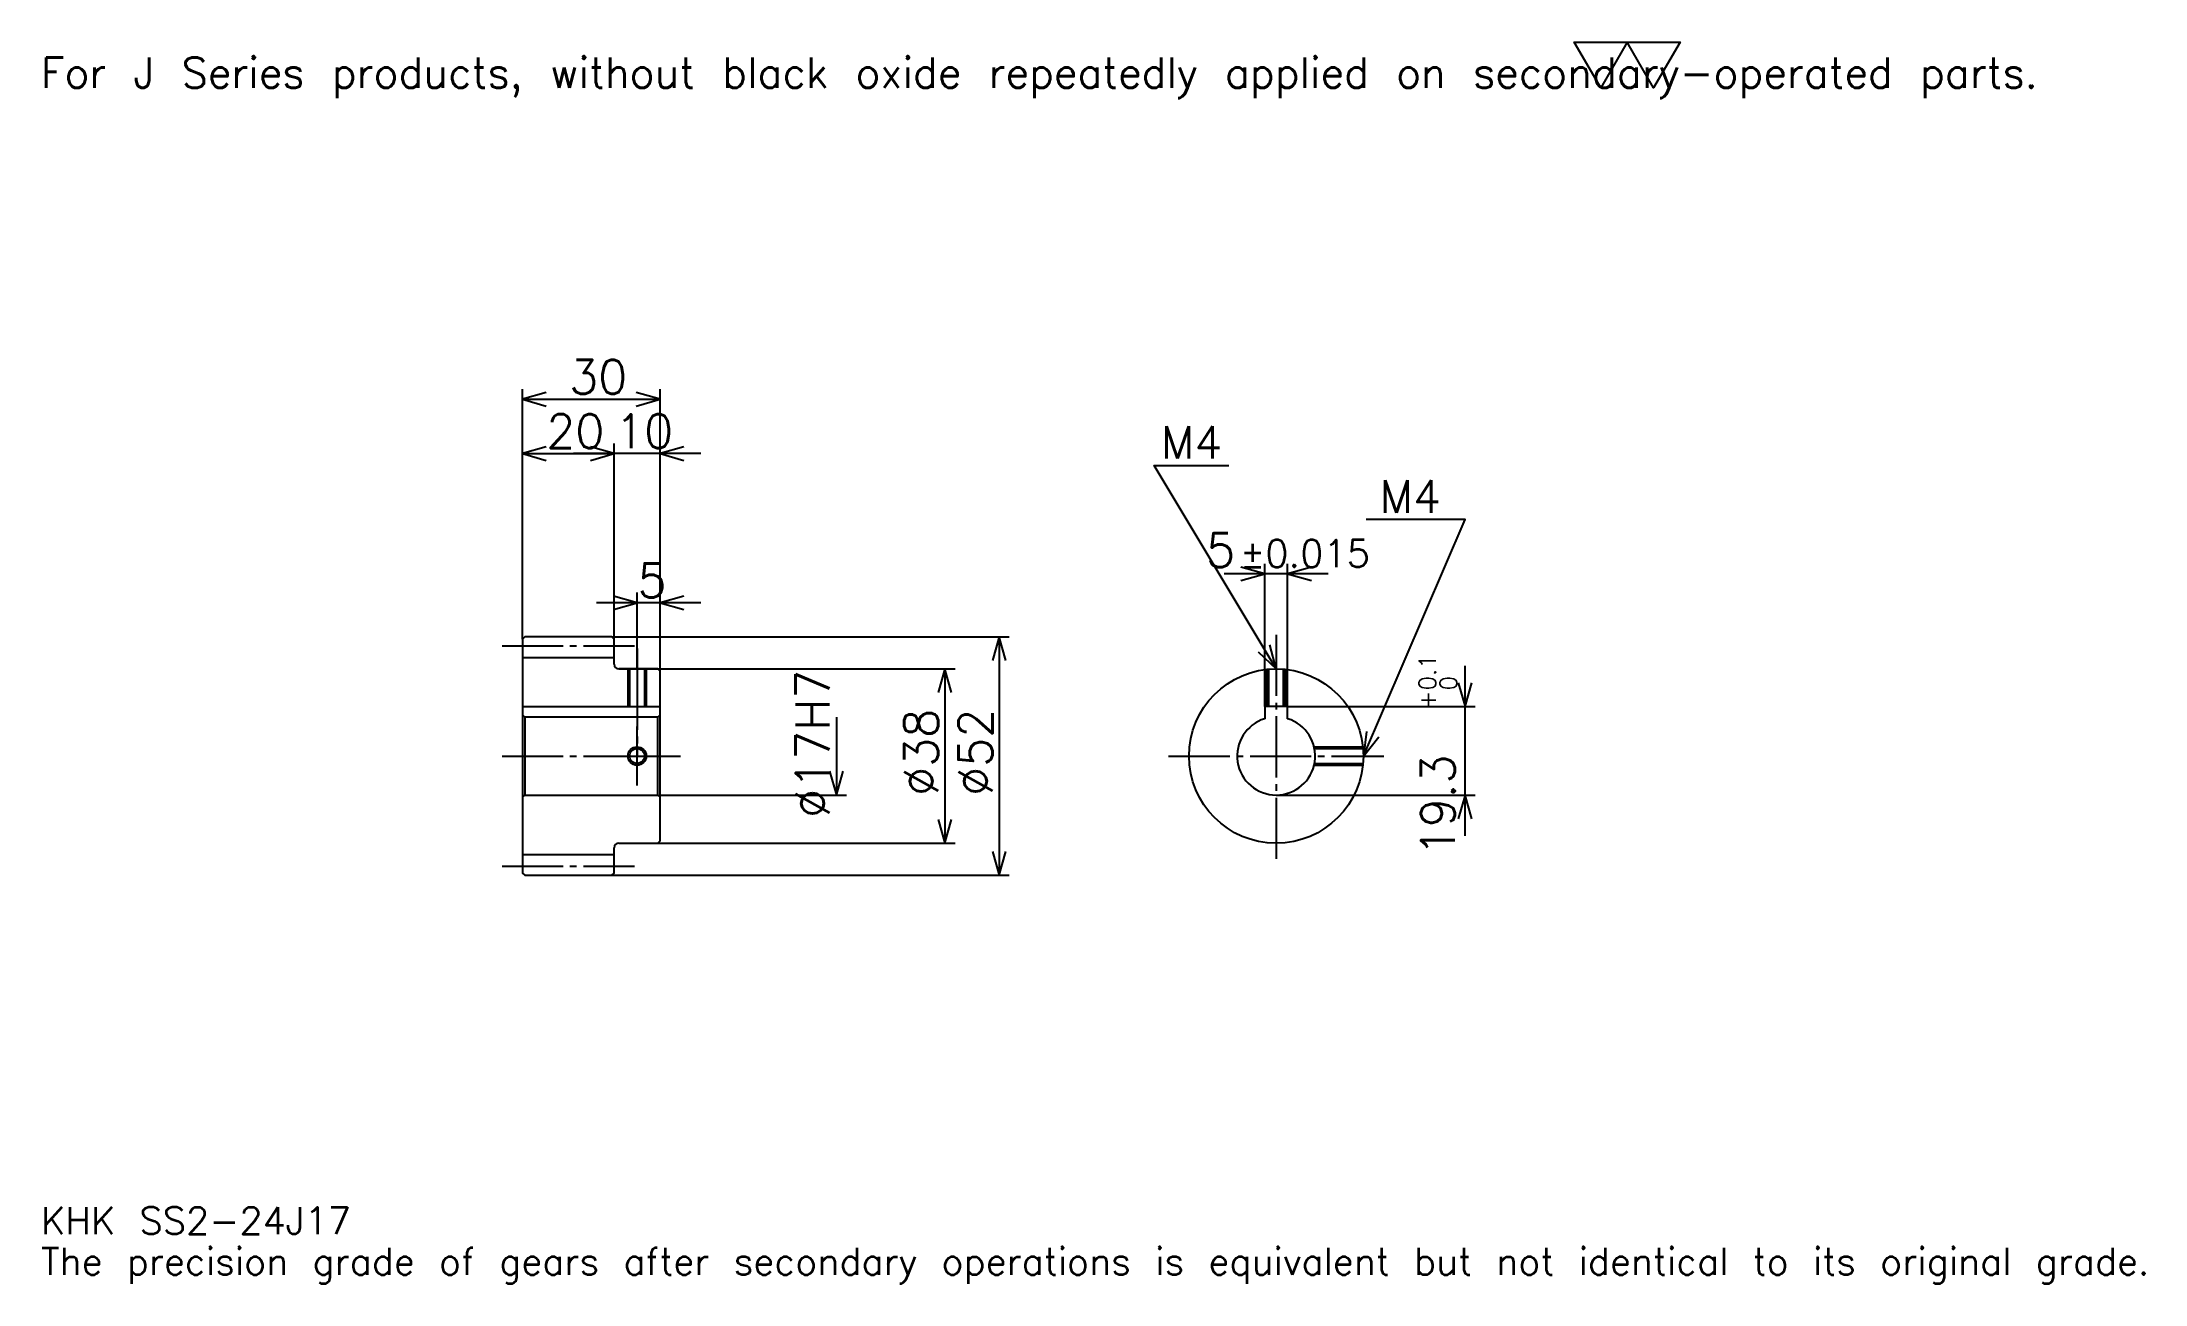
# Model space of a CAD drawing. Extents: x 15 to 473, y 5 to 276.
import ezdxf

# ---------------------------------------------------------------- set-up
doc = ezdxf.new("R2010")
doc.units = 0
doc.linetypes.add('DASHDOT', pattern=[17.739131, 13.304348, -1.478261, 1.478261, -1.478261])
doc.layers.get('0').update_dxf_attribs({"linetype": 'CONTINUOUS'})
doc.layers.add('DASHDOT', color=6, linetype='DASHDOT')
doc.styles.add('KANJI', font='TXT', dxfattribs={"bigfont": 'BIGFONT'})

msp = doc.modelspace()

# ---------------------------------------------------------------- linework, layer by layer
at = {"color": 5}
for p, q in [((119.739136, 146.478256), (119.739136, 200.434784)), ((119.739136, 198.217392), (149.739136, 198.217392)), ((149.739136, 146.478256), (149.739136, 200.434784)), ((139.739136, 146.478256), (139.739136, 188.608688)), ((119.739136, 186.391296), (139.739136, 186.391296)), ((158.608704, 186.391296), (130.869568, 186.391296)), ((281.543488, 131.278259), (281.543488, 162.391296)), ((286.543488, 131.278259), (286.543488, 162.391296)), ((144.739136, 146.478256), (144.739136, 156.086945)), ((295.413055, 160.173904), (272.67392, 160.173904)), ((158.608704, 153.869568), (135.869568, 153.869568)), ((119.739136, 145.978256), (119.739136, 146.478256)), ((139.239136, 146.478256), (149.739136, 146.478256)), ((139.739136, 145.978256), (139.739136, 146.478256)), ((144.739136, 139.478256), (144.739136, 146.478256)), ((144.739136, 139.478256), (144.739136, 146.478256)), ((149.739136, 146.478256), (225.869568, 146.478256)), ((149.739136, 138.978256), (149.739136, 146.478256)), ((223.652176, 146.478256), (223.652176, 94.478256)), ((140.739136, 139.478256), (149.739136, 139.478256)), ((149.739136, 139.478256), (214.043488, 139.478256)), ((211.826096, 139.478256), (211.826096, 101.478256)), ((325.217407, 103.108688), (325.217407, 140.147827)), ((188.17392, 128.978256), (188.17392, 111.978256)), ((286.543488, 131.278259), (327.434814, 131.278259)), ((149.739136, 111.978256), (190.391312, 111.978256)), ((284.043488, 111.978256), (327.434814, 111.978256)), ((140.739136, 101.478256), (149.739136, 101.478256)), ((149.739136, 101.478256), (214.043488, 101.478256)), ((139.239136, 94.478256), (149.739136, 94.478256)), ((149.739136, 94.478256), (225.869568, 94.478256))]:
    msp.add_line(p, q, dxfattribs=at)
at = {"color": 4}
for p, q in [((119.739136, 141.978256), (139.739136, 141.978256)), ((119.739136, 131.278259), (149.739136, 131.278259)), ((120.239136, 128.978256), (120.239136, 111.978256)), ((149.239136, 128.978256), (149.739136, 129.478256)), ((149.239136, 111.978256), (149.739136, 111.478256)), ((119.739136, 98.978256), (139.739136, 98.978256))]:
    msp.add_line(p, q, dxfattribs=at)
at = {"color": 7}
msp.add_lwpolyline([(354.782623, 266.086945), (349.017395, 276.079987), (372.078278, 276.079987), (366.313049, 266.086945), (360.547852, 276.079987), (354.782623, 266.086945)], dxfattribs=at)
at = {"color": 5}
for points in [[(124.913048, 199.695648), (119.739136, 198.217392), (124.913048, 196.739136)], [(144.565216, 196.739136), (149.739136, 198.217392), (144.565216, 199.695648)], [(124.913048, 187.869568), (119.739136, 186.391296), (124.913048, 184.913025)], [(134.565216, 184.913025), (139.739136, 186.391296), (134.565216, 187.869568)], [(134.565216, 184.913025), (139.739136, 186.391296), (134.565216, 187.869568)], [(154.913055, 187.869568), (149.739136, 186.391296), (154.913055, 184.913025)], [(284.043488, 139.478256), (257.434784, 183.82608), (273.695679, 183.82608)], [(303.043488, 120.478256), (325.217407, 172), (303.634766, 172)], [(276.369568, 158.695648), (281.543488, 160.173904), (276.369568, 161.652161)], [(291.717407, 161.652161), (286.543488, 160.173904), (291.717407, 158.695648)], [(139.565216, 152.391296), (144.739136, 153.869568), (139.565216, 155.347824)], [(154.913055, 155.347824), (149.739136, 153.869568), (154.913055, 152.391296)], [(225.130432, 141.304352), (223.652176, 146.478256), (222.17392, 141.304352)], [(280.113953, 143.154297), (284.043488, 139.478256), (282.649109, 144.675415)], [(213.304352, 134.304337), (211.826096, 139.478256), (210.347839, 134.304337)], [(323.739136, 136.452164), (325.217407, 131.278259), (326.695679, 136.452164)], [(303.731018, 125.815102), (303.043488, 120.478256), (306.446716, 124.646324)], [(186.695648, 117.152168), (188.17392, 111.978256), (189.652191, 117.152168)], [(326.695679, 106.804344), (325.217407, 111.978256), (323.739136, 106.804344)], [(210.347839, 106.652168), (211.826096, 101.478256), (213.304352, 106.652168)], [(222.17392, 99.652168), (223.652176, 94.478256), (225.130432, 99.652168)]]:
    msp.add_lwpolyline(points, dxfattribs=at)
at = {"color": 4}
for points in [[(139.739136, 140.478256), (139.739136, 145.978256), (139.239136, 146.478256), (120.239136, 146.478256), (119.739136, 145.978256), (119.739136, 111.478256)], [(140.739136, 101.478256), (149.239136, 101.478256), (149.739136, 101.978256), (149.739136, 138.978256), (149.239136, 139.478256), (140.739136, 139.478256)], [(142.739136, 139.478256), (142.739136, 131.278259)], [(143.119141, 139.478256), (143.119141, 131.278259)], [(146.359131, 139.478256), (146.359131, 131.278259)], [(146.739136, 139.478256), (146.739136, 131.278259)], [(282.043488, 131.278259), (282.043488, 139.372696)], [(282.423492, 131.278259), (282.423492, 139.409073)], [(285.663483, 131.278259), (285.663483, 139.409073)], [(286.043488, 131.278259), (286.043488, 139.372696)], [(119.739136, 111.478256), (120.239136, 111.978256), (149.239136, 111.978256), (149.239136, 128.978256), (120.239136, 128.978256), (119.739136, 129.478256)], [(286.543488, 128.602295), (286.543488, 131.278259), (281.543488, 131.278259), (281.543488, 128.602295)], [(292.30484, 122.478256), (302.937927, 122.478256)], [(292.387695, 122.098259), (302.974304, 122.098259)], [(292.30484, 118.478256), (302.937927, 118.478256)], [(292.387695, 118.858253), (302.974304, 118.858253)], [(119.739136, 111.478256), (119.739136, 94.978256), (120.239136, 94.478256), (139.239136, 94.478256), (139.739136, 94.978256), (139.739136, 100.478256)]]:
    msp.add_lwpolyline(points, dxfattribs=at)
for centre, radius in [((284.043488, 120.478256), 19), ((144.739136, 120.478256), 1.62)]:
    msp.add_circle(centre, radius, dxfattribs=at)
at = {"color": 7}
msp.add_circle((144.739136, 120.478256), 2, dxfattribs=at)
at = {"color": 4}
for centre, radius, start, end in [((140.739136, 140.478256), 1, 180, 270), ((284.043488, 120.478256), 8.5, 107.10463483, 72.89536517), ((140.739136, 100.478256), 1, 90, 180)]:
    msp.add_arc(centre, radius, start, end, dxfattribs=at)
at = {"layer": 'DASHDOT', "color": 7}
for p, q in [((284.043488, 146.869568), (284.043488, 97.043472)), ((115.304352, 144.478256), (144.17392, 144.478256)), ((144.739136, 139.478256), (144.739136, 120.478256)), ((115.304352, 120.478256), (154.17392, 120.478256)), ((260.608704, 120.478256), (307.478271, 120.478256)), ((115.304352, 96.478256), (144.17392, 96.478256))]:
    msp.add_line(p, q, dxfattribs=at)
for points in [[(144.739136, 143.91304), (144.739136, 126.843475)], [(144.739136, 114.043472), (144.739136, 126.91304)], [(138.304352, 120.478256), (151.17392, 120.478256)]]:
    msp.add_lwpolyline(points, dxfattribs=at)

# ---------------------------------------------------------------- texts
at = {"color": 7, "style": 'KANJI'}
for s, height, p in [('For J Series products, without black oxide repeatedly applied on secondary-operated parts.', 6.652174, (14.782609, 266.086945)), ('30', 7.391304, (129.934784, 199.399994)), ('20', 7.391304, (124.934784, 187.573914)), ('10', 7.391304, (139.934784, 187.573914)), ('M4', 7.095652, (258.913055, 185.304352)), ('M4', 7.095652, (306.591309, 173.478256)), ('5', 7.391304, (268.786377, 161.652161)), ('%%p0.015', 5.913043, (276.102844, 161.652161)), ('5', 7.391304, (144.83696, 155.05217)), ('KHK SS2-24J17', 5.913043, (14.782609, 16.26087)), ('The precision grade of gears after secondary operations is equivalent but not identical to its original grade.', 5.913043, (14.782609, 7.391304))]:
    msp.add_text(s, height=height, dxfattribs=at).set_placement(p)
for s, height, p in [('%%c17H7', 7.391304, (186.695648, 106.989128)), ('0.1', 3.695652, (318.860901, 134.754623)), ('+', 3.695652, (318.860901, 130.615494)), ('0', 3.695652, (323.443481, 134.754623)), ('%%c38', 7.391304, (210.347839, 111.793472)), ('%%c52', 7.391304, (222.17392, 111.793472)), ('19.3', 7.391304, (323, 98.623001))]:
    msp.add_text(s, height=height, rotation=90, dxfattribs=at).set_placement(p)

doc.saveas('drawing.dxf')
